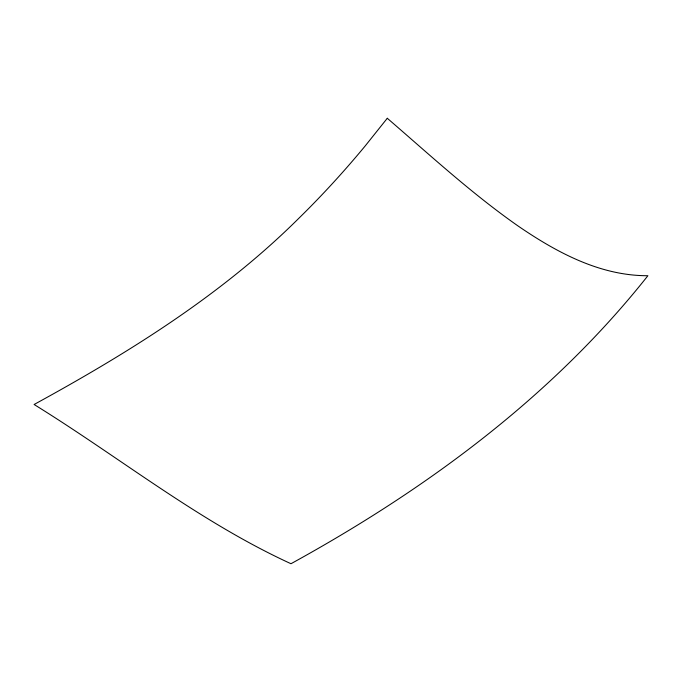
<?xml version="1.0" encoding="UTF-8"?>
<svg xmlns="http://www.w3.org/2000/svg" width="682" height="682" viewBox="0 0 682 682"><rect width="100%" height="100%" fill="white"/><g stroke="black" fill="none" stroke-linecap="round" stroke-linejoin="round"><path stroke-width="1.02" d="M387.291 118.276L365.22 145.914A621.225 358.664 -60 0 1 298.997 218.129C221.923 294.786 128.949 352.585 34.1 404.494C119.768 457.443 198.999 521.517 290.975 563.724C425.619 489.71 551.968 396.958 647.9 275.716C599.93 275.92 556.103 252.101 517.595 225.657C471.441 193.296 429.907 155.036 387.291 118.276"/></g></svg>
